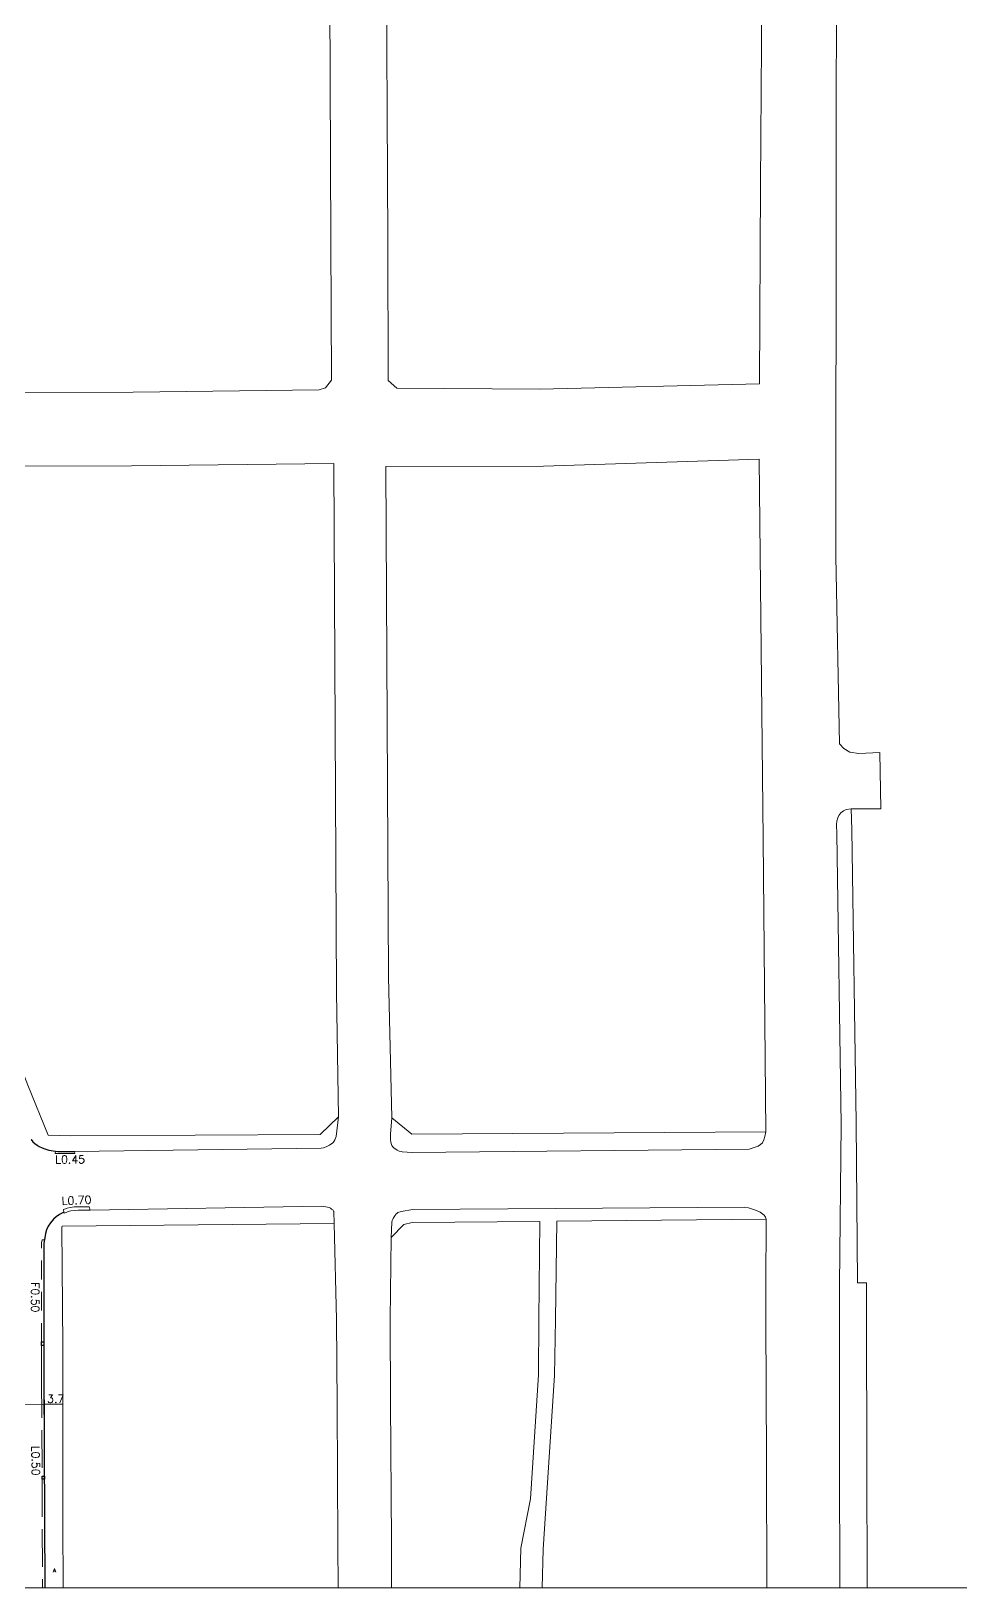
# Model space of a CAD drawing. Header units: metres. Extents: x -800 to 0, y -110400 to -109798.
# Drawn here: x -460.7 to -274.8, y -110400 to -110088.7 of the extents above; entities that cross this region are included whole.
import ezdxf

# ---------------------------------------------------------------- set-up
doc = ezdxf.new("R2010")
doc.units = ezdxf.units.M
doc.header["$LTSCALE"] = 2.5
doc.linetypes.add('22320', pattern=[2.5, 1.5, -1])
doc.linetypes.add('22330', pattern=[4, 3, -1])
for name, color, linetype, lineweight in [('2101000', 7, 'Continuous', 0), ('2102000', 4, 'Continuous', 0), ('2102001', 191, 'Continuous', 0), ('2213000', 3, 'Continuous', 0), ('2232000', 120, '22320', 0), ('2233000', 120, '22330', 0), ('9201100', 215, 'Continuous', 0), ('9201500', 222, 'Continuous', 0), ('9202100', 82, 'Continuous', 0), ('9203500', 155, 'Continuous', 0), ('999', 7, 'Continuous', 0)]:
    doc.layers.add(name, color=color, linetype=linetype, lineweight=lineweight)
for name, color, linetype in [('2227000', 14, 'Continuous'), ('2235000', 13, 'Continuous'), ('9107000', 139, 'Continuous')]:
    doc.layers.add(name, color=color, linetype=linetype)
doc.styles.add('Dm_Anotation', font='txt.shx', dxfattribs={"bigfont": 'pscdm.shx'})

msp = doc.modelspace()

# ---------------------------------------------------------------- linework, layer by layer
at = {"layer": '2101000'}
for points in [[(-508.72, -110175.97), (-511.71, -110176.07), (-510.54, -110178.75), (-499.58, -110205.94), (-485.48, -110240.55), (-478.61, -110257.32), (-474.43, -110267.3), (-466.42, -110286.46), (-465.98, -110287.5), (-461.33, -110299.47), (-457.3, -110309.49), (-452.88, -110309.59)], [(-454.52, -110327.66), (-454.55, -110327.88), (-454.36, -110351.68), (-454.38, -110386.95), (-454.31, -110400)]]:
    msp.add_lwpolyline(points, dxfattribs=at)
at = {"layer": '2102000'}
for points in [[(-400.67, -110158.54), (-400.79, -110130.59), (-401.07, -110066.23), (-401.16, -110046.33)], [(-389.29, -110158.57), (-389.4, -110130.62), (-389.69, -110066.26), (-390.24, -110046.33)], [(-299.67, -110071.16), (-299.73, -110117.19), (-299.77, -110193.77), (-299.04, -110231.22)], [(-314.56, -110072.65), (-314.88, -110119.42), (-315.06, -110159.25)], [(-403.08, -110160.48), (-401.83, -110160.06), (-400.67, -110158.54)], [(-315.06, -110159.25), (-359.01, -110160.34), (-387.57, -110160.1), (-389.29, -110158.57)], [(-513.95, -110161.07), (-495.03, -110160.97), (-440.31, -110160.92), (-403.08, -110160.48)], [(-315.1, -110174.34), (-358.23, -110175.73), (-389.76, -110175.81)], [(-313.79, -110308.79), (-314.33, -110250.32), (-315.1, -110174.34)], [(-508.72, -110175.97), (-495.37, -110175.7), (-440.65, -110175.65), (-400.16, -110175.18)], [(-400.16, -110175.18), (-399.66, -110280.91), (-399.21, -110305.8), (-402.89, -110309.38)], [(-389.76, -110175.81), (-389.27, -110277.84), (-388.6, -110306.01)], [(-291, -110232.95), (-295.23, -110233.2), (-297.02, -110232.88), (-298.18, -110232.18), (-299.04, -110231.22)], [(-296.75, -110244.26), (-290.81, -110244.22)], [(-295.71, -110306.97), (-296.6, -110248.41), (-296.75, -110244.26)], [(-388.6, -110306.01), (-384.55, -110309.29)], [(-295.71, -110306.97), (-295.49, -110339), (-293.7, -110338.98)], [(-452.88, -110309.59), (-402.89, -110309.38)], [(-384.55, -110309.29), (-313.79, -110308.79)], [(-388.73, -110329.95), (-386.2, -110327.37), (-384.5, -110326.96)], [(-384.5, -110326.96), (-358.96, -110326.73)], [(-359.16, -110346.33), (-358.96, -110326.73)], [(-355.87, -110346.33), (-355.58, -110326.69)], [(-355.58, -110326.69), (-313.75, -110326.3)], [(-313.82, -110339.64), (-313.75, -110326.3)], [(-454.52, -110327.66), (-400.09, -110327.15)], [(-399.64, -110346.33), (-400.09, -110327.15)], [(-388.94, -110346.33), (-388.73, -110329.95)], [(-293.7, -110338.98), (-293.68, -110346.33)], [(-313.79, -110346.33), (-313.82, -110339.64)], [(-399.64, -110346.33), (-399.53, -110363.44), (-399.35, -110391.2), (-399.32, -110400)], [(-388.63, -110400), (-388.65, -110390.68), (-388.83, -110362.91), (-388.94, -110346.33)], [(-363, -110400), (-362.79, -110392.07), (-360.84, -110382.21), (-359.27, -110357.38), (-359.16, -110346.33)], [(-358.5, -110400), (-358.29, -110392.28), (-356.03, -110357.53), (-355.87, -110346.33)], [(-313.59, -110400), (-313.66, -110374.4), (-313.79, -110346.33)], [(-293.54, -110400), (-293.61, -110374.67), (-293.68, -110346.33)]]:
    msp.add_lwpolyline(points, dxfattribs=at)
at = {"layer": '2102001'}
msp.add_lwpolyline([(-290.81, -110244.22), (-291, -110232.95)], dxfattribs=at)
at = {"layer": '2213000'}
for points in [[(-299.05, -110346.33), (-299.05, -110339.47), (-298.72, -110307.33), (-299.61, -110249.21), (-299.67, -110247.36), (-299.6, -110246.72), (-299.43, -110246.04), (-299.18, -110245.59), (-298.83, -110245.06), (-298.3, -110244.62), (-297.74, -110244.37), (-296.75, -110244.26)], [(-399.21, -110305.8), (-399.73, -110309.75), (-399.83, -110310.1), (-399.96, -110310.43), (-400.14, -110310.74), (-400.2, -110310.82), (-400.45, -110311.08), (-400.74, -110311.3), (-401.06, -110311.49), (-401.14, -110311.54), (-401.68, -110311.8), (-402.25, -110312), (-402.71, -110312.1), (-452.05, -110312.72)], [(-388.6, -110306.01), (-388.84, -110309.25), (-388.84, -110309.64), (-388.84, -110310.03), (-388.83, -110310.42), (-388.79, -110310.81), (-388.7, -110311.18), (-388.56, -110311.53), (-388.38, -110311.79), (-388.15, -110312.02), (-387.88, -110312.22), (-387.6, -110312.4), (-387.49, -110312.47), (-387.1, -110312.65), (-386.69, -110312.78), (-386.54, -110312.82), (-384.52, -110312.92), (-317.15, -110312.29), (-316.13, -110311.98), (-315.32, -110311.66), (-314.88, -110311.34), (-314.49, -110311), (-314.22, -110310.44), (-314.02, -110309.78), (-313.79, -110308.79)], [(-460.71, -110310.38), (-460.33, -110310.8), (-459.95, -110311.13), (-459.48, -110311.48), (-459.06, -110311.74), (-458.47, -110312.02), (-457.92, -110312.23), (-457.12, -110312.46), (-455.81, -110312.71), (-455.36, -110312.73), (-452.05, -110312.72)], [(-448.91, -110324.51), (-402.55, -110323.7), (-402.17, -110323.73), (-401.79, -110323.78), (-401.42, -110323.86), (-401.13, -110323.97), (-400.87, -110324.1), (-400.62, -110324.26), (-400.4, -110324.44), (-400.22, -110324.67), (-400.18, -110324.75), (-400.09, -110327.15)], [(-454.1, -110325.1), (-454.14, -110324.86), (-455.05, -110325.34), (-455.68, -110325.8), (-456.22, -110326.31), (-456.84, -110327), (-457.31, -110327.67), (-457.65, -110328.41), (-457.84, -110329.15), (-457.98, -110330.04), (-458.13, -110331.07), (-458.12, -110358.47), (-457.92, -110400)], [(-448.91, -110324.51), (-451.26, -110324.48), (-452.03, -110324.52), (-452.77, -110324.62), (-453.3, -110324.75), (-453.72, -110324.92), (-454.1, -110325.1)], [(-313.75, -110326.3), (-313.86, -110325.88), (-314.14, -110325.48), (-314.94, -110324.89), (-315.84, -110324.5), (-316.63, -110324.2), (-317.24, -110323.98), (-318.01, -110323.89), (-384.36, -110324.36), (-386.69, -110324.77), (-387.38, -110324.96), (-387.6, -110325.12), (-387.78, -110325.31), (-387.79, -110325.32), (-387.99, -110325.6), (-388.12, -110325.82), (-388.31, -110326.17), (-388.48, -110326.53), (-388.59, -110326.88), (-388.73, -110329.95)], [(-299.05, -110346.33), (-299.05, -110374.39), (-298.98, -110400)]]:
    msp.add_lwpolyline(points, dxfattribs=at)
at = {"layer": '2227000'}
msp.add_lwpolyline([(-458.13, -110331.07), (-458.12, -110358.47), (-458.09, -110366.27)], dxfattribs=at)
at = {"layer": '2232000'}
msp.add_lwpolyline([(-458.6, -110350.82), (-458.61, -110331.03), (-458.51, -110330.39), (-458.03, -110330.42)], dxfattribs=at)
at = {"layer": '2233000'}
for points in [[(-455.81, -110312.71), (-455.86, -110313.16), (-455.36, -110313.18), (-451.93, -110313.17)], [(-452.05, -110312.72), (-451.93, -110313.17)], [(-449.1, -110323.8), (-451.27, -110323.78), (-452.09, -110323.81), (-452.91, -110323.93), (-453.51, -110324.08), (-454, -110324.27), (-454.21, -110324.37), (-454.14, -110324.86)], [(-449.1, -110323.8), (-448.91, -110324.51)], [(-458.6, -110351.54), (-458.6, -110358.47), (-458.51, -110377.68)], [(-458.5, -110378.29), (-458.4, -110400)]]:
    msp.add_lwpolyline(points, dxfattribs=at)
at = {"layer": '2235000'}
for points in [[(-458.13, -110351.54), (-458.6, -110351.54), (-458.6, -110350.82), (-458.13, -110350.82)], [(-458.03, -110378.29), (-458.5, -110378.29), (-458.51, -110377.68), (-458.03, -110377.68)]]:
    msp.add_lwpolyline(points, close=True, dxfattribs=at)
at = {"layer": '9107000'}
for points in [[(-460.71, -110310.38), (-460.33, -110310.8), (-459.95, -110311.13), (-459.48, -110311.48), (-459.06, -110311.74), (-458.47, -110312.02), (-457.92, -110312.23), (-457.12, -110312.46), (-455.81, -110312.71), (-455.36, -110312.73), (-452.05, -110312.72)], [(-454.1, -110325.1), (-454.14, -110324.86), (-455.05, -110325.34), (-455.68, -110325.8), (-456.22, -110326.31), (-456.84, -110327), (-457.31, -110327.67), (-457.65, -110328.41), (-457.84, -110329.15), (-457.98, -110330.04), (-458.13, -110331.07), (-458.12, -110358.47), (-457.92, -110400)]]:
    msp.add_lwpolyline(points, dxfattribs=at)
at = {"layer": '9201100'}
for points in [[(-458.1, -110363.25), (-472.53, -110363.31)], [(-454.37, -110363.24), (-458.1, -110363.25)]]:
    msp.add_lwpolyline(points, dxfattribs=at)
at = {"layer": '999'}
msp.add_lwpolyline([(-800, -110400), (0, -110400), (0, -109800), (-800, -109800)], close=True, dxfattribs=at)

# ---------------------------------------------------------------- texts
at = {"layer": '9201500', "style": 'Dm_Anotation'}
msp.add_text('3.7', height=1.6, rotation=0.2794, dxfattribs=at).set_placement((-457.5, -110363))
at = {"layer": '9202100', "style": 'Dm_Anotation'}
msp.add_text('A', height=0.75, dxfattribs=at).set_placement((-456.31, -110396.88, 1.85))
at = {"layer": '9203500', "style": 'Dm_Anotation'}
for s, rotation, p in [('L0.45', 0.1105, (-455.88, -110315.13)), ('L0.70', 2.5758, (-454.56, -110323.42)), ('F0.50', 270.0124, (-460.67, -110338.88)), ('L0.50', 270.2794, (-460.6, -110371.58))]:
    msp.add_text(s, height=1.6, rotation=rotation, dxfattribs=at).set_placement(p)

doc.saveas('drawing.dxf')
